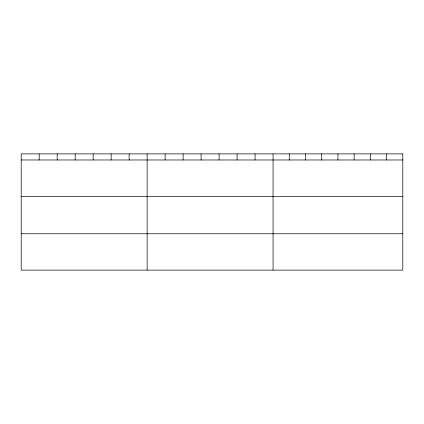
<?xml version="1.0" encoding="UTF-8"?>
<svg xmlns="http://www.w3.org/2000/svg" width="424" height="424" viewBox="0 0 424 424"><rect width="100%" height="100%" fill="white"/><g stroke="black" fill="none" stroke-linecap="round" stroke-linejoin="round"><path stroke-width="0.64" d="M21.2 159.975L402.8 159.975M21.2 196.323L402.8 196.323M21.2 233.767L402.8 233.767M386.582 153.886L386.582 159.975M370.364 153.886L370.364 159.975M354.146 153.886L354.146 159.975M337.928 153.886L337.928 159.975M321.71 153.886L321.71 159.975M305.492 153.886L305.492 159.975M289.274 153.886L289.274 159.975M273.056 153.886L273.056 270.115M255.068 153.886L255.068 159.975M237.074 153.886L237.074 159.975M219.086 153.886L219.086 159.975M201.098 153.886L201.098 159.975M183.11 153.886L183.11 159.975M165.116 153.886L165.116 159.975M147.128 153.886L147.128 270.115M129.14 153.886L129.14 159.975M111.146 153.886L111.146 159.975M93.158 153.886L93.158 159.975M75.17 153.886L75.17 159.975M57.182 153.886L57.182 159.975M39.188 153.886L39.188 159.975M402.8 153.886L21.2 153.886L21.2 270.115L402.8 270.115L402.8 153.886"/></g></svg>
